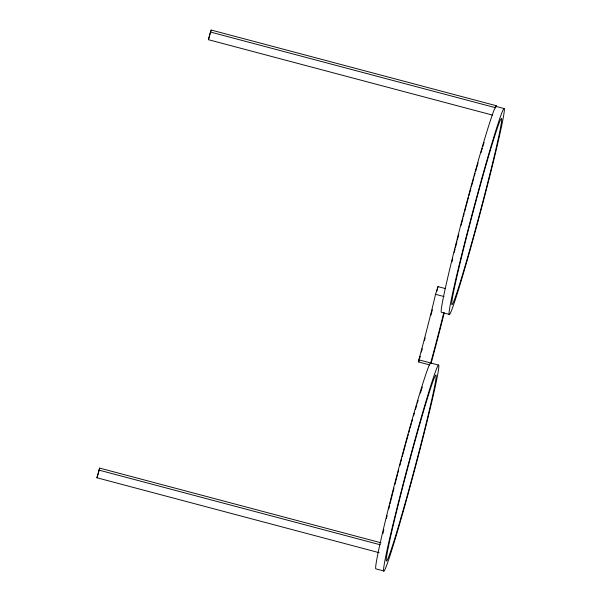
<?xml version="1.0" encoding="UTF-8"?>
<svg xmlns="http://www.w3.org/2000/svg" width="601" height="601" viewBox="0 0 601 601"><rect width="100%" height="100%" fill="white"/><g stroke="black" fill="none" stroke-linecap="round" stroke-linejoin="round"><path stroke-width="0.9" d="M429.76 364.927L418.739 361.997L418.807 359.826A78.806 2.787 -75.1 0 0 435.537 294.31L437.986 286.609L445.619 288.63M492.535 115.107L208.442 39.696L210.403 32.026L211.214 30.05L496.208 105.701L495.908 106.88M379.171 552.695L96.889 477.757L99.661 468.111L381.042 542.808M211.214 30.05L208.442 39.696M97.918 474.933L99.661 468.111M96.889 477.757L97.7 475.789M496.208 105.701L495.397 107.677L210.403 32.026M504.111 108.541A106.55 3.764 -75.1 0 0 460.366 260.143A106.55 3.764 -75.1 0 0 465.632 265.732A106.55 3.764 -75.1 0 0 504.111 108.541L496.193 106.437L494.473 109.112A106.55 3.764 -75.1 0 0 462.192 219.605A106.55 3.764 -75.1 0 0 441.374 312.302L449.293 314.406M435.537 294.31L444.019 296.563M418.807 359.826L438.602 365.085A106.55 3.764 -75.1 0 1 400.123 522.277A106.55 3.764 -75.1 0 1 394.857 516.687A106.55 3.764 -75.1 0 1 438.602 365.085M98.849 470.087L380.223 544.776M383.784 570.95L375.865 568.846A106.55 3.764 -75.1 0 1 400.236 462.687A106.55 3.764 -75.1 0 1 430.684 362.981A78.806 2.787 -75.1 0 0 443.741 312.79M382.912 533.628A96.228 3.403 -75.1 0 1 383.829 529.594M386.466 518.378A96.228 3.403 -75.1 0 1 387.134 515.59M388.727 509.024A96.228 3.403 -75.1 0 1 389.583 505.554M390.026 503.781A96.228 3.403 -75.1 0 1 393.978 488.102M394.887 484.541A96.228 3.403 -75.1 0 1 397.441 474.707M397.915 472.904A96.228 3.403 -75.1 0 1 398.628 470.192M399.815 465.685A96.228 3.403 -75.1 0 1 400.529 463.003M400.769 462.109A96.228 3.403 -75.1 0 1 401.723 458.525M402.212 456.73A96.228 3.403 -75.1 0 1 405.359 445.116M405.84 443.358A96.228 3.403 -75.1 0 1 408.304 434.44M408.815 432.615A96.228 3.403 -75.1 0 1 409.582 429.888M410.085 428.092A96.228 3.403 -75.1 0 1 411.339 423.675M411.828 421.947A96.228 3.403 -75.1 0 1 412.556 419.393M413.556 415.937A96.228 3.403 -75.1 0 1 414.397 413.052M415.494 409.289A96.228 3.403 -75.1 0 1 416.831 404.781M417.349 403.046A96.228 3.403 -75.1 0 1 418.108 400.529M420.369 393.152A96.228 3.403 -75.1 0 1 422.338 386.984M444.244 312.828A103.034 3.644 -75.1 0 1 431.06 363.5M451.975 261.833A96.228 3.403 -75.1 0 1 452.643 259.046M454.236 252.48A96.228 3.403 -75.1 0 1 455.092 249.009M455.535 247.236A96.228 3.403 -75.1 0 1 456.888 241.797M457.353 239.957A96.228 3.403 -75.1 0 1 458.766 234.367M461.087 225.345A96.228 3.403 -75.1 0 1 462.95 218.163M463.424 216.36A96.228 3.403 -75.1 0 1 464.137 213.648M464.611 211.837A96.228 3.403 -75.1 0 1 466.038 206.459M466.278 205.565A96.228 3.403 -75.1 0 1 468.442 197.489M468.93 195.693A96.228 3.403 -75.1 0 1 470.868 188.571M471.349 186.813A96.228 3.403 -75.1 0 1 473.821 177.896M474.324 176.07A96.228 3.403 -75.1 0 1 475.09 173.343M475.594 171.548A96.228 3.403 -75.1 0 1 478.073 162.848M481.003 152.744A96.228 3.403 -75.1 0 1 482.34 148.237M482.858 146.501A96.228 3.403 -75.1 0 1 484.105 142.362M437.986 286.609A103.034 3.644 -75.1 0 1 436.919 291.109M432.374 309.68A103.034 3.644 -75.1 0 1 431.03 315.029M425.147 337.905A103.034 3.644 -75.1 0 1 424.494 340.399M422.3 348.723A103.034 3.644 -75.1 0 1 421.414 352.058M420.294 356.213A103.034 3.644 -75.1 0 1 419.626 358.699M419.182 360.352A103.034 3.644 -75.1 0 1 418.739 361.997M401.19 517.025A96.228 3.403 -75.1 0 0 435.95 375.047A96.228 3.403 -75.1 0 0 396.435 511.977A96.228 3.403 -75.1 0 0 401.19 517.025M466.707 260.481A96.228 3.403 -75.1 0 0 501.459 118.502A96.228 3.403 -75.1 0 0 461.944 255.433A96.228 3.403 -75.1 0 0 466.707 260.481"/></g></svg>
